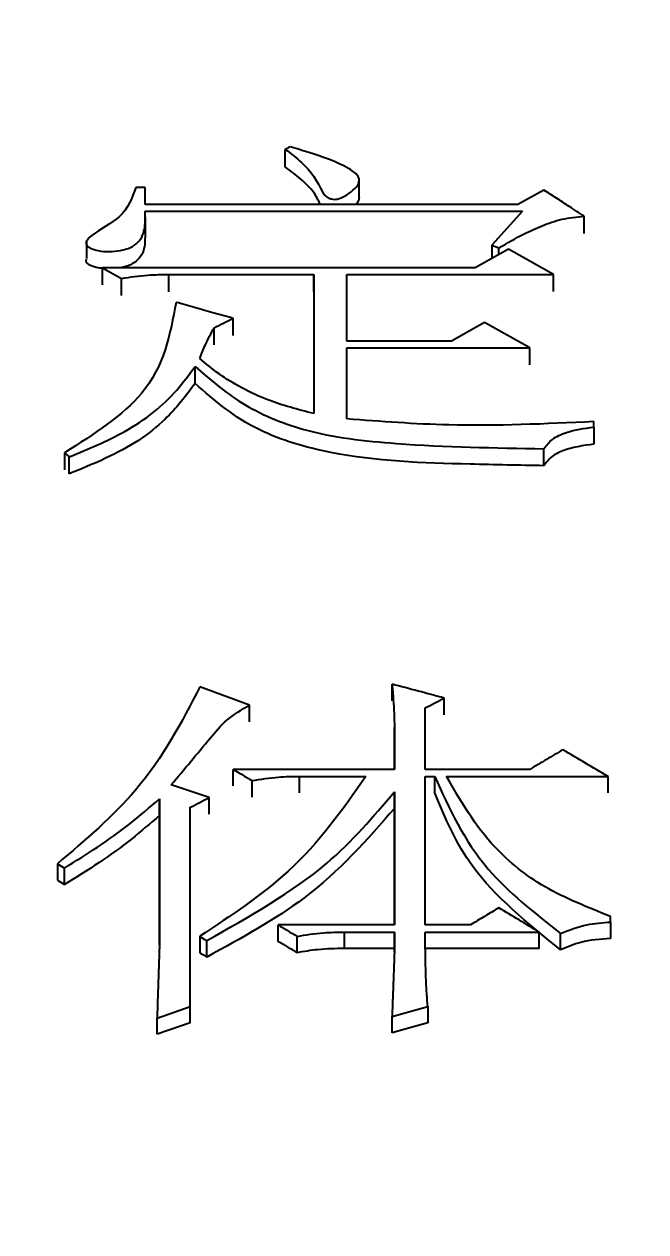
# Model space of a CAD drawing. Header units: millimetres. Extents: x 2126 to 3741, y 477 to 1658.
# Drawn here: x 2356.15 to 2358.98, y 1416.61 to 1422.12 of the extents above; entities that cross this region are included whole.
import ezdxf

# ---------------------------------------------------------------- set-up
doc = ezdxf.new("R2010")
doc.units = ezdxf.units.MM
doc.layers.add('AM_5', color=3, linetype='Continuous', lineweight=25)
doc.styles.add('SLDTEXTSTYLE1', font='txt.shx', dxfattribs={"width": 0.7, "bigfont": 'gbcbig.shx'})
doc.dimstyles.new('SLDDIMSTYLE12$0', dxfattribs={"dimtxt": 12, "dimasz": 10, "dimexe": 0, "dimexo": 0.0625, "dimgap": 0.875, "dimtad": 1, "dimdec": 1, "dimlfac": 1.8, "dimrnd": 1e-09, "dimzin": 12, "dimdsep": 46, "dimtxsty": 'SLDTEXTSTYLE1', "dimcen": 0.09, "dimdle": 8.16, "dimclrd": 3, "dimclre": 3, "dimadec": 0, "dimazin": 3, "dimtfac": 1, "dimtdec": 1, "dimtofl": 0, "dimtmove": 0, "dimatfit": 3, "dimfxl": 0, "dimfrac": 2, "dimtolj": 1, "dimlwd": 5, "dimlwe": 5, "dimarcsym": 0})

# ---------------------------------------------------------------- blocks, each defined once
blk = doc.blocks.new('*D20')
at = {"layer": 'AM_5', "color": 3, "lineweight": 5, "transparency": 16777216}
blk.add_line((2548.0333, 1555.6995), (2264.196, 1555.6995), dxfattribs=at)
at = {"layer": 'AM_5', "color": 3, "linetype": 'Continuous', "lineweight": 5, "transparency": 16777216}
for p, q in [((2264.196, 1545.6995), (2264.196, 1266.9589)), ((2595.101, 1256.9589), (2264.196, 1256.9589))]:
    blk.add_line(p, q, dxfattribs=at)
at = {"layer": 'AM_5', "color": 3, "transparency": 16777216}
for points in [[(2262.5293, 1545.6995), (2265.8627, 1545.6995), (2264.196, 1555.6995)], [(2262.5293, 1266.9589), (2265.8627, 1266.9589), (2264.196, 1256.9589)]]:
    blk.add_solid(points, dxfattribs=at)
at = {"layer": 'Defpoints', "color": 0, "transparency": 16777216}
for p in [(2548.0958, 1555.6995), (2264.196, 1256.9589), (2595.1635, 1256.9589)]:
    blk.add_point(p, dxfattribs=at)
at = {"layer": 'AM_5', "color": 0, "transparency": 16777216, "insert": (2257.321, 1403.6472), "char_height": 12, "attachment_point": 5, "rotation": 90, "style": 'SLDTEXTSTYLE1'}
blk.add_mtext('\\A1;350', dxfattribs=at)

msp = doc.modelspace()

# ---------------------------------------------------------------- linework, layer by layer
at = {"color": 7, "linetype": 'Continuous', "lineweight": 25}
for p, q in [((2357.6771, 1421.332), (2357.6771, 1421.4112)), ((2356.7017, 1421.3759), (2356.6584, 1421.3759)), ((2356.7017, 1421.298), (2356.7017, 1421.3759)), ((2358.519, 1421.3639), (2358.4, 1421.298)), ((2358.4, 1421.298), (2356.7017, 1421.298)), ((2356.7017, 1421.2681), (2358.4216, 1421.268)), ((2356.7029, 1421.163), (2356.7029, 1421.242)), ((2358.4216, 1421.268), (2358.281, 1421.1117)), ((2358.7029, 1421.1655), (2358.7029, 1421.244)), ((2356.434, 1421.1305), (2356.434, 1421.0517)), ((2358.3567, 1421.0936), (2358.2053, 1421.0091)), ((2358.281, 1421.1117), (2358.3135, 1421.0996)), ((2358.281, 1421.1117), (2358.281, 1421.0513)), ((2358.3135, 1421.0695), (2358.3135, 1421.0996)), ((2358.5623, 1420.9789), (2358.3567, 1421.0936)), ((2356.507, 1421.0091), (2356.5935, 1420.9607)), ((2358.2053, 1421.0091), (2356.507, 1421.0091)), ((2356.507, 1420.9309), (2356.507, 1421.0091)), ((2356.8099, 1420.9789), (2357.4697, 1420.9789)), ((2356.8099, 1420.9002), (2356.8099, 1420.9789)), ((2357.4697, 1420.9789), (2357.4697, 1420.3447)), ((2357.4697, 1420.9007), (2357.4697, 1420.9789)), ((2357.6212, 1420.9789), (2358.5623, 1420.9789)), ((2357.6212, 1420.6753), (2357.6212, 1420.9789)), ((2358.5623, 1420.9007), (2358.5623, 1420.9789)), ((2356.5935, 1420.8826), (2356.5935, 1420.9607)), ((2357.1019, 1420.7008), (2357.1019, 1420.7788)), ((2358.2486, 1420.7605), (2358.0971, 1420.6753)), ((2358.4541, 1420.6448), (2358.2486, 1420.7605)), ((2357.0154, 1420.6583), (2357.0154, 1420.7362)), ((2358.0971, 1420.6753), (2357.6212, 1420.6753)), ((2357.6212, 1420.6448), (2358.4541, 1420.6448)), ((2357.6212, 1420.32), (2357.6212, 1420.6448)), ((2358.4541, 1420.567), (2358.4541, 1420.6448)), ((2356.9289, 1420.4812), (2356.9289, 1420.5593)), ((2358.7462, 1420.2831), (2358.7462, 1420.3077)), ((2358.7462, 1420.2831), (2358.7462, 1420.2054)), ((2356.3339, 1420.166), (2356.3339, 1420.0884)), ((2356.3339, 1420.166), (2356.3556, 1420.1474)), ((2356.3555, 1420.0701), (2356.3556, 1420.1474)), ((2358.519, 1420.1071), (2358.519, 1420.1844)), ((2357.1776, 1419.0157), (2356.9505, 1419.0981)), ((2357.8267, 1419.0347), (2357.8267, 1419.1108)), ((2358.0647, 1418.9714), (2358.0647, 1419.0474)), ((2357.1776, 1418.9397), (2357.1776, 1419.0157)), ((2357.9782, 1418.7224), (2357.9782, 1419.0029)), ((2357.8375, 1418.9139), (2357.8375, 1418.7224)), ((2357.8375, 1418.838), (2357.8375, 1418.9139)), ((2357.8375, 1418.7224), (2357.8375, 1418.8379)), ((2357.8375, 1418.7224), (2357.102, 1418.7224)), ((2358.4541, 1418.7224), (2357.9782, 1418.7224)), ((2356.9938, 1418.5943), (2356.8207, 1418.652)), ((2357.1885, 1418.5956), (2357.1885, 1418.6712)), ((2357.4048, 1418.6904), (2357.7076, 1418.6904)), ((2357.4048, 1418.6148), (2357.4048, 1418.6904)), ((2357.9782, 1418.6904), (2358.0215, 1418.6904)), ((2357.9782, 1418.0131), (2357.9782, 1418.6904)), ((2358.0215, 1418.6148), (2358.0215, 1418.6904)), ((2358.0755, 1418.6904), (2358.8111, 1418.6904)), ((2358.8111, 1418.6148), (2358.8111, 1418.6904)), ((2357.8375, 1418.62), (2357.8375, 1418.0131)), ((2357.8375, 1418.5444), (2357.8375, 1418.62)), ((2356.7666, 1418.5879), (2356.7666, 1417.922)), ((2356.7666, 1418.5124), (2356.7666, 1418.5879)), ((2356.9073, 1417.6411), (2356.9072, 1418.5494)), ((2356.9938, 1418.5188), (2356.9938, 1418.5943)), ((2357.8375, 1418.0131), (2357.8375, 1418.5444)), ((2356.7666, 1417.922), (2356.7666, 1418.5124)), ((2356.3014, 1418.2918), (2356.3339, 1418.2724)), ((2356.3014, 1418.2918), (2356.3014, 1418.2166)), ((2356.3339, 1418.1972), (2356.3339, 1418.2724)), ((2356.3015, 1418.2166), (2356.3339, 1418.1972)), ((2358.8219, 1418.0261), (2358.8219, 1418.052)), ((2357.8375, 1418.0131), (2357.3075, 1418.0131)), ((2357.3075, 1417.9383), (2357.3075, 1418.0131)), ((2358.1837, 1418.0131), (2357.9782, 1418.0131)), ((2358.8219, 1418.0261), (2358.8219, 1417.9513)), ((2356.9504, 1417.9612), (2356.9504, 1417.8864)), ((2356.9829, 1417.8669), (2356.9829, 1417.9416)), ((2357.394, 1417.8864), (2357.394, 1417.9611)), ((2357.6104, 1417.9806), (2357.8375, 1417.9806)), ((2357.6104, 1417.9059), (2357.6104, 1417.9806)), ((2357.8375, 1417.9806), (2357.8375, 1417.8895)), ((2357.8375, 1417.9059), (2357.8375, 1417.9806)), ((2357.9782, 1417.9806), (2358.4974, 1417.9806)), ((2357.9782, 1417.909), (2357.9782, 1417.9806)), ((2358.4974, 1417.9059), (2358.4974, 1417.9806)), ((2358.5947, 1417.8994), (2358.5947, 1417.9741)), ((2357.8375, 1417.9059), (2357.6104, 1417.9059)), ((2357.8375, 1417.8894), (2357.8375, 1417.9059)), ((2358.4974, 1417.9059), (2357.9782, 1417.9059)), ((2356.7558, 1417.5887), (2356.9073, 1417.6411)), ((2356.9073, 1417.5668), (2356.9073, 1417.6411)), ((2357.989, 1417.6411), (2357.989, 1417.5668)), ((2356.7558, 1417.5145), (2356.7558, 1417.5887)), ((2356.9073, 1417.5668), (2356.7558, 1417.5145)), ((2357.8267, 1417.521), (2357.8267, 1417.5952))]:
    msp.add_line(p, q, dxfattribs=at)
at = {"color": 7, "linetype": 'Continuous', "lineweight": 25, "flags": 128}
for points in [[(2357.3616, 1421.5609), (2357.3551, 1421.5573), (2357.3486, 1421.5537), (2357.34, 1421.549)], [(2357.34, 1421.4696), (2357.34, 1421.4974), (2357.34, 1421.5232), (2357.34, 1421.549)], [(2357.102, 1418.6468), (2357.102, 1418.6656), (2357.102, 1418.6846), (2357.102, 1418.7224)], [(2356.9504, 1417.9611), (2356.9587, 1417.9562), (2356.9708, 1417.9489), (2356.9829, 1417.9416)], [(2356.9504, 1417.8864), (2356.9587, 1417.8815), (2356.9669, 1417.8765), (2356.9829, 1417.8669)], [(2357.8267, 1417.5952), (2357.9079, 1417.6182), (2357.989, 1417.6411)], [(2357.989, 1417.5668), (2357.9079, 1417.5439), (2357.8267, 1417.521)]]:
    msp.add_lwpolyline(points, dxfattribs=at)
at = {"color": 7, "linetype": 'Continuous', "lineweight": 25}
for points, knots in [([(2357.34, 1421.549), (2357.3659, 1421.5298), (2357.4429, 1421.4726), (2357.4897, 1421.3976), (2357.5179, 1421.34), (2357.5334, 1421.3291), (2357.5495, 1421.323), (2357.5641, 1421.3208), (2357.5794, 1421.3223), (2357.6079, 1421.3323), (2357.6393, 1421.3536), (2357.6685, 1421.3799), (2357.6782, 1421.4034), (2357.6762, 1421.422), (2357.6604, 1421.4426), (2357.5911, 1421.4871), (2357.4832, 1421.5242), (2357.3902, 1421.5522), (2357.3616, 1421.5609)], [0, 0, 0, 0, 0.115812, 0.344661, 0.368828, 0.393191, 0.409898, 0.422378, 0.434924, 0.453159, 0.514674, 0.56658, 0.599651, 0.625811, 0.651928, 0.703899, 0.908913, 1, 1, 1, 1]), ([(2357.499, 1421.298), (2357.4902, 1421.3172), (2357.471, 1421.3587), (2357.4112, 1421.415), (2357.3639, 1421.4513), (2357.34, 1421.4696)], [0, 0, 0, 0, 0.2983398, 0.6458944, 1, 1, 1, 1]), ([(2356.6584, 1421.3759), (2356.642, 1421.3281), (2356.6122, 1421.2415), (2356.4876, 1421.1812), (2356.4362, 1421.1386), (2356.4292, 1421.1196), (2356.4389, 1421.1062), (2356.4571, 1421.0955), (2356.4903, 1421.0855), (2356.5381, 1421.0818), (2356.5889, 1421.087), (2356.6357, 1421.1), (2356.6857, 1421.1344), (2356.7032, 1421.1953), (2356.7022, 1421.2438), (2356.7017, 1421.2681)], [0, 0, 0, 0, 0.230315, 0.416653, 0.453363, 0.487574, 0.504133, 0.522235, 0.561764, 0.612067, 0.663426, 0.714082, 0.762172, 0.881162, 1, 1, 1, 1]), ([(2358.7029, 1421.244), (2358.6799, 1421.259), (2358.6377, 1421.2866), (2358.5764, 1421.3265), (2358.5381, 1421.3515), (2358.519, 1421.3639)], [0, 0, 0, 0, 0.375947, 0.687973, 1, 1, 1, 1]), ([(2357.6762, 1421.3316), (2357.6762, 1421.3268), (2357.6762, 1421.315), (2357.6674, 1421.3044), (2357.6621, 1421.298)], [0, 0, 0, 0, 0.402467, 1, 1, 1, 1]), ([(2358.3135, 1421.0996), (2358.351, 1421.1216), (2358.4131, 1421.1581), (2358.5097, 1421.2014), (2358.5994, 1421.2344), (2358.6682, 1421.2408), (2358.7029, 1421.244)], [0, 0, 0, 0, 0.3348362, 0.5537451, 0.7753729, 1, 1, 1, 1]), ([(2356.7008, 1421.1625), (2356.7009, 1421.1471), (2356.7013, 1421.1074), (2356.6857, 1421.0552), (2356.6355, 1421.0217), (2356.6038, 1421.011), (2356.5854, 1421.0093), (2356.5838, 1421.0091)], [0, 0, 0, 0, 0.25392, 0.65271, 0.81396, 0.983894, 1, 1, 1, 1]), ([(2356.507, 1421.0072), (2356.5004, 1421.0076), (2356.4807, 1421.0087), (2356.457, 1421.0168), (2356.4392, 1421.0274), (2356.4307, 1421.0375), (2356.4339, 1421.0444), (2356.4354, 1421.0479)], [0, 0, 0, 0, 0.176499, 0.533205, 0.696493, 0.845795, 1, 1, 1, 1]), ([(2356.5935, 1420.9607), (2356.6333, 1420.9668), (2356.7044, 1420.9775), (2356.7776, 1420.9785), (2356.8099, 1420.9789)], [0, 0, 0, 0, 0.5588348, 1, 1, 1, 1]), ([(2356.8423, 1420.8517), (2356.8152, 1420.7058), (2356.7662, 1420.4415), (2356.4677, 1420.2512), (2356.3339, 1420.166)], [0, 0, 0, 0, 0.5518947, 1, 1, 1, 1]), ([(2357.1019, 1420.7788), (2357.0713, 1420.7874), (2357.0127, 1420.8039), (2356.9261, 1420.8282), (2356.8702, 1420.8438), (2356.8423, 1420.8517)], [0, 0, 0, 0, 0.354383, 0.677192, 1, 1, 1, 1]), ([(2357.0154, 1420.7362), (2357.0298, 1420.7433), (2357.0587, 1420.7575), (2357.0875, 1420.7717), (2357.1019, 1420.7788)], [0, 0, 0, 0, 0.499998, 1, 1, 1, 1]), ([(2356.9505, 1420.5959), (2356.9586, 1420.617), (2356.9717, 1420.6512), (2356.9951, 1420.6976), (2357.0086, 1420.7233), (2357.0154, 1420.7362)], [0, 0, 0, 0, 0.443144, 0.721519, 1, 1, 1, 1]), ([(2357.4697, 1420.3447), (2357.3982, 1420.3632), (2357.2811, 1420.3937), (2357.1412, 1420.4602), (2357.036, 1420.5234), (2356.9789, 1420.5719), (2356.9505, 1420.5959)], [0, 0, 0, 0, 0.3463703, 0.567178, 0.7849776, 1, 1, 1, 1]), ([(2356.3556, 1420.1474), (2356.4419, 1420.183), (2356.583, 1420.2413), (2356.7445, 1420.3478), (2356.8487, 1420.4505), (2356.9023, 1420.5231), (2356.9289, 1420.5593)], [0, 0, 0, 0, 0.347372, 0.56793, 0.785018, 1, 1, 1, 1]), ([(2356.9289, 1420.5593), (2356.995, 1420.5015), (2357.1277, 1420.3853), (2357.443, 1420.2484), (2357.927, 1420.194), (2358.2952, 1420.188), (2358.519, 1420.1844)], [0, 0, 0, 0, 0.1896226, 0.3813011, 0.6238123, 1, 1, 1, 1]), ([(2356.9289, 1420.4812), (2356.8867, 1420.4254), (2356.8169, 1420.3329), (2356.6744, 1420.2189), (2356.523, 1420.1382), (2356.4116, 1420.0927), (2356.3555, 1420.0698)], [0, 0, 0, 0, 0.332711, 0.551426, 0.774321, 1, 1, 1, 1]), ([(2358.519, 1420.1068), (2358.4068, 1420.1089), (2358.082, 1420.115), (2357.6308, 1420.1308), (2357.1792, 1420.2648), (2357.0179, 1420.4043), (2356.9289, 1420.4812)], [0, 0, 0, 0, 0.188584, 0.546058, 0.749485, 1, 1, 1, 1]), ([(2358.7462, 1420.3077), (2358.5257, 1420.2975), (2358.1497, 1420.28), (2357.7758, 1420.3083), (2357.6212, 1420.32)], [0, 0, 0, 0, 0.586461, 1, 1, 1, 1]), ([(2358.519, 1420.1844), (2358.5301, 1420.1994), (2358.5528, 1420.23), (2358.6339, 1420.2673), (2358.7033, 1420.2771), (2358.7462, 1420.2831)], [0, 0, 0, 0, 0.268929, 0.548046, 1, 1, 1, 1]), ([(2358.7462, 1420.2054), (2358.6972, 1420.1983), (2358.624, 1420.1878), (2358.5477, 1420.1472), (2358.5283, 1420.1199), (2358.519, 1420.1068)], [0, 0, 0, 0, 0.513331, 0.76592, 1, 1, 1, 1]), ([(2356.9505, 1419.0981), (2356.8671, 1418.9368), (2356.7168, 1418.6463), (2356.4292, 1418.4009), (2356.3014, 1418.2918)], [0, 0, 0, 0, 0.555605, 1, 1, 1, 1]), ([(2357.8267, 1419.1108), (2357.8288, 1419.0871), (2357.8327, 1419.0425), (2357.8359, 1418.9768), (2357.837, 1418.9349), (2357.8375, 1418.9139)], [0, 0, 0, 0, 0.362394, 0.681159, 1, 1, 1, 1]), ([(2358.0647, 1419.0474), (2358.025, 1419.058), (2357.9457, 1419.0791), (2357.8664, 1419.1003), (2357.8267, 1419.1108)], [0, 0, 0, 0, 0.5, 1, 1, 1, 1]), ([(2357.9782, 1419.0029), (2357.9926, 1419.0103), (2358.0214, 1419.0252), (2358.0503, 1419.04), (2358.0647, 1419.0474)], [0, 0, 0, 0, 0.499999, 1, 1, 1, 1]), ([(2356.8207, 1418.652), (2356.8799, 1418.7229), (2356.9625, 1418.8216), (2357.0678, 1418.9504), (2357.1409, 1418.9938), (2357.1776, 1419.0157)], [0, 0, 0, 0, 0.5576511, 0.7774769, 1, 1, 1, 1]), ([(2358.6056, 1418.8119), (2358.5803, 1418.797), (2358.5298, 1418.7672), (2358.4794, 1418.7373), (2358.4541, 1418.7224)], [0, 0, 0, 0, 0.499998, 1, 1, 1, 1]), ([(2358.8111, 1418.6904), (2358.7768, 1418.7107), (2358.7083, 1418.7512), (2358.6398, 1418.7916), (2358.6056, 1418.8119)], [0, 0, 0, 0, 0.5, 1, 1, 1, 1]), ([(2357.102, 1418.7224), (2357.1164, 1418.7139), (2357.1452, 1418.6968), (2357.1741, 1418.6798), (2357.1885, 1418.6712)], [0, 0, 0, 0, 0.499998, 1, 1, 1, 1]), ([(2357.7076, 1418.6904), (2357.6026, 1418.5403), (2357.4132, 1418.2694), (2357.0931, 1418.0562), (2356.9504, 1417.9612)], [0, 0, 0, 0, 0.5542561, 1, 1, 1, 1]), ([(2357.1885, 1418.6712), (2357.2283, 1418.6776), (2357.2994, 1418.689), (2357.3726, 1418.69), (2357.4048, 1418.6904)], [0, 0, 0, 0, 0.558835, 1, 1, 1, 1]), ([(2358.0215, 1418.6904), (2358.0873, 1418.5443), (2358.206, 1418.2808), (2358.4749, 1418.0686), (2358.5947, 1417.9741)], [0, 0, 0, 0, 0.554476, 1, 1, 1, 1]), ([(2358.8219, 1418.052), (2358.7182, 1418.0933), (2358.513, 1418.1749), (2358.2439, 1418.3946), (2358.139, 1418.5788), (2358.0755, 1418.6904)], [0, 0, 0, 0, 0.286997, 0.568308, 1, 1, 1, 1]), ([(2356.9829, 1417.9416), (2357.1779, 1418.052), (2357.5231, 1418.2474), (2357.7422, 1418.5071), (2357.8375, 1418.62)], [0, 0, 0, 0, 0.565165, 1, 1, 1, 1]), ([(2358.5947, 1417.8994), (2358.4449, 1418.0209), (2358.1795, 1418.236), (2358.0694, 1418.4999), (2358.0215, 1418.6147)], [0, 0, 0, 0, 0.564733, 1, 1, 1, 1]), ([(2356.3339, 1418.2724), (2356.3844, 1418.3037), (2356.4881, 1418.368), (2356.6338, 1418.4729), (2356.7223, 1418.5495), (2356.7666, 1418.5879)], [0, 0, 0, 0, 0.321149, 0.659611, 1, 1, 1, 1]), ([(2356.9072, 1418.5494), (2356.9217, 1418.5569), (2356.9505, 1418.5718), (2356.9794, 1418.5868), (2356.9938, 1418.5943)], [0, 0, 0, 0, 0.499999, 1, 1, 1, 1]), ([(2357.8375, 1418.5444), (2357.7127, 1418.4013), (2357.4874, 1418.1431), (2357.1385, 1417.9521), (2356.9829, 1417.8669)], [0, 0, 0, 0, 0.554008, 1, 1, 1, 1]), ([(2356.7666, 1418.5124), (2356.7248, 1418.4761), (2356.639, 1418.4017), (2356.4938, 1418.2966), (2356.3873, 1418.2304), (2356.3339, 1418.1972)], [0, 0, 0, 0, 0.321411, 0.659849, 1, 1, 1, 1]), ([(2358.3135, 1418.091), (2358.2919, 1418.0781), (2358.2486, 1418.0521), (2358.2053, 1418.0261), (2358.1837, 1418.0131)], [0, 0, 0, 0, 0.499998, 1, 1, 1, 1]), ([(2358.4974, 1417.9806), (2358.4667, 1417.999), (2358.4054, 1418.0359), (2358.3441, 1418.0727), (2358.3135, 1418.091)], [0, 0, 0, 0, 0.5, 1, 1, 1, 1]), ([(2357.3075, 1418.0131), (2357.3219, 1418.0045), (2357.3508, 1417.9871), (2357.3796, 1417.9698), (2357.394, 1417.9611)], [0, 0, 0, 0, 0.499998, 1, 1, 1, 1]), ([(2358.5947, 1417.9741), (2358.6337, 1417.9898), (2358.704, 1418.0181), (2358.7856, 1418.0236), (2358.8219, 1418.0261)], [0, 0, 0, 0, 0.554344, 1, 1, 1, 1]), ([(2357.394, 1417.8864), (2357.3796, 1417.895), (2357.3508, 1417.9124), (2357.3219, 1417.9297), (2357.3075, 1417.9383)], [0, 0, 0, 0, 0.500002, 1, 1, 1, 1]), ([(2357.394, 1417.9611), (2357.4338, 1417.9676), (2357.5049, 1417.9791), (2357.5781, 1417.9802), (2357.6104, 1417.9806)], [0, 0, 0, 0, 0.558835, 1, 1, 1, 1]), ([(2358.8219, 1417.9513), (2358.7756, 1417.9478), (2358.6937, 1417.9416), (2358.6247, 1417.9122), (2358.5947, 1417.8994)], [0, 0, 0, 0, 0.565376, 1, 1, 1, 1]), ([(2356.7666, 1417.922), (2356.7666, 1417.9202), (2356.7664, 1417.9165), (2356.7663, 1417.911), (2356.7661, 1417.9055), (2356.7659, 1417.9), (2356.7657, 1417.8945), (2356.7655, 1417.889), (2356.7654, 1417.8835), (2356.7652, 1417.878), (2356.765, 1417.8725), (2356.7648, 1417.867), (2356.7647, 1417.8615), (2356.7645, 1417.856), (2356.7643, 1417.8505), (2356.7641, 1417.845), (2356.7639, 1417.8394), (2356.7638, 1417.8339), (2356.7636, 1417.8293), (2356.7635, 1417.8247), (2356.7633, 1417.8201), (2356.7631, 1417.8146), (2356.7629, 1417.8091), (2356.7628, 1417.8036), (2356.7626, 1417.7981), (2356.7624, 1417.7926), (2356.7622, 1417.787), (2356.7621, 1417.7825), (2356.7619, 1417.7779), (2356.7618, 1417.7733), (2356.7616, 1417.7677), (2356.7614, 1417.7622), (2356.7612, 1417.7567), (2356.7611, 1417.7512), (2356.7609, 1417.7456), (2356.7607, 1417.7401), (2356.7606, 1417.7355), (2356.7604, 1417.7309), (2356.7603, 1417.7263), (2356.7601, 1417.7208), (2356.7597, 1417.7097), (2356.7585, 1417.671), (2356.7571, 1417.6288), (2356.756, 1417.594), (2356.7558, 1417.5887)], [0, 0, 0, 0, 0.016565, 0.03313, 0.049695, 0.066259, 0.082824, 0.099389, 0.115954, 0.132519, 0.149084, 0.165648, 0.182213, 0.198778, 0.215343, 0.231908, 0.248473, 0.265037, 0.281602, 0.289885, 0.306449, 0.323014, 0.339579, 0.356144, 0.372709, 0.389274, 0.405838, 0.422403, 0.430686, 0.447251, 0.463815, 0.48038, 0.496945, 0.51351, 0.530075, 0.54664, 0.563204, 0.571487, 0.588052, 0.604616, 0.621181, 0.687441, 0.952478, 1, 1, 1, 1]), ([(2357.6104, 1417.9059), (2357.5693, 1417.9051), (2357.4961, 1417.9037), (2357.4251, 1417.8917), (2357.394, 1417.8864)], [0, 0, 0, 0, 0.561085, 1, 1, 1, 1]), ([(2357.8375, 1417.8895), (2357.8361, 1417.8504), (2357.8346, 1417.809), (2357.833, 1417.765), (2357.8326, 1417.7552), (2357.8322, 1417.7454), (2357.8319, 1417.7357), (2357.8316, 1417.7283), (2357.8312, 1417.7185), (2357.8309, 1417.7088), (2357.8305, 1417.699), (2357.8303, 1417.6916), (2357.8299, 1417.6818), (2357.8296, 1417.6733), (2357.8293, 1417.6659), (2357.8291, 1417.661), (2357.829, 1417.6561), (2357.8288, 1417.6512), (2357.8286, 1417.6475), (2357.8285, 1417.6439), (2357.8283, 1417.639), (2357.8281, 1417.6341), (2357.828, 1417.6292), (2357.8278, 1417.6255), (2357.8277, 1417.6206), (2357.8275, 1417.6157), (2357.8273, 1417.6108), (2357.8272, 1417.6071), (2357.827, 1417.6019), (2357.8268, 1417.598), (2357.8267, 1417.5952)], [0, 0, 0, 0, 0.398889, 0.42382, 0.44875, 0.498611, 0.523542, 0.548473, 0.573403, 0.623264, 0.648195, 0.673125, 0.698056, 0.747917, 0.760382, 0.772848, 0.797778, 0.810243, 0.822709, 0.835174, 0.847639, 0.87257, 0.885035, 0.8975, 0.909966, 0.934896, 0.947361, 0.959827, 0.972292, 1, 1, 1, 1]), ([(2357.989, 1417.6411), (2357.9874, 1417.6643), (2357.9841, 1417.7106), (2357.9797, 1417.7999), (2357.9788, 1417.866), (2357.9782, 1417.909)], [0, 0, 0, 0, 0.258773, 0.517554, 1, 1, 1, 1])]:
    msp.add_open_spline(points, degree=3, knots=knots, dxfattribs=at)

# ---------------------------------------------------------------- dimensions: what is measured, and where the dimension line sits
at = {"layer": 'AM_5'}
dim = msp.add_linear_dim(base=(2264.196, 1256.9589), p1=(2548.0958, 1555.6995), p2=(2595.1635, 1256.9589), angle=90, text='350', dimstyle='SLDDIMSTYLE12$0', override={"dimlfac": 1}, dxfattribs=at)
dim.commit()
dim.dimension.update_dxf_attribs({"geometry": '*D20', "text_midpoint": (2264.196, 1403.6472), "dimtype": 160})

doc.saveas('drawing.dxf')
